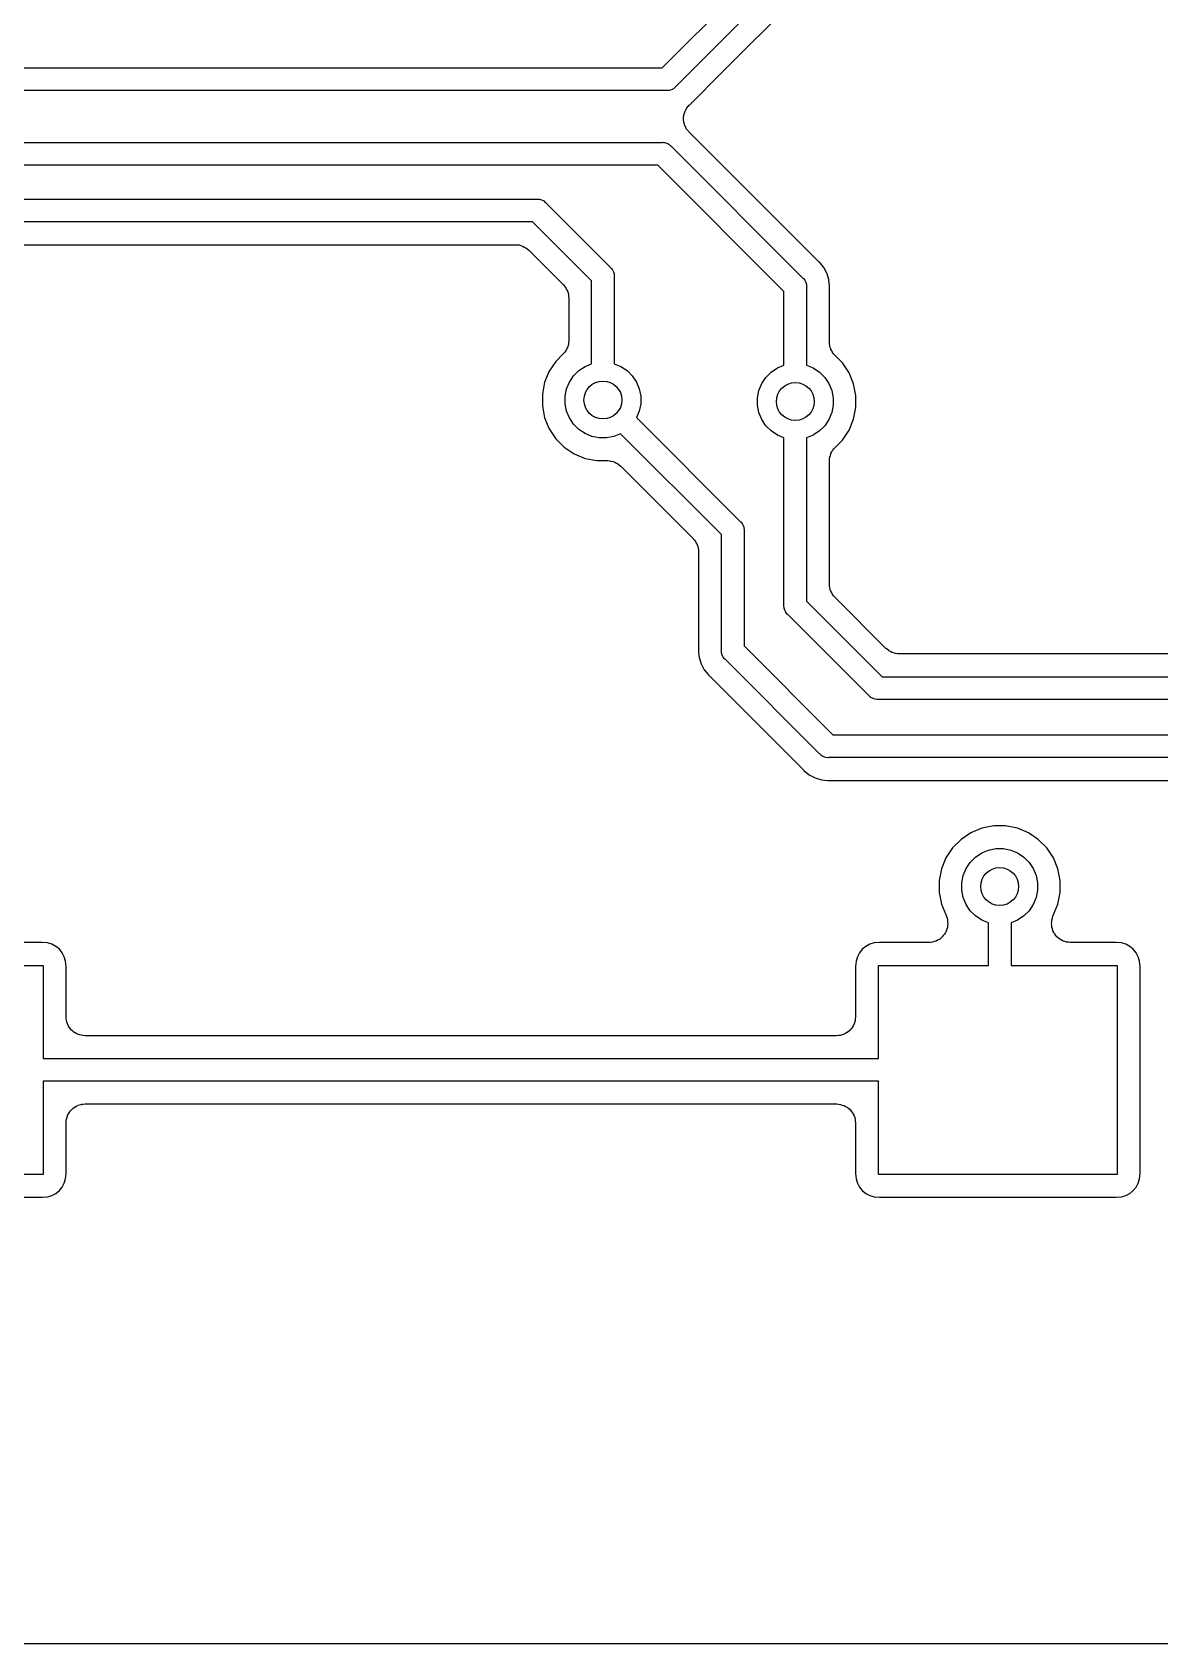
# Model space of a CAD drawing. Extents: x 98.9 to 141.5, y -118.8 to -76.2.
# Drawn here: x 128.25 to 135.81, y -118.8 to -108.01 of the extents above; entities that cross this region are included whole.
import ezdxf

# ---------------------------------------------------------------- set-up
doc = ezdxf.new("R2010")
doc.units = 0
doc.layers.add('BLACK', color=7, linetype='CONTINUOUS')

msp = doc.modelspace()

# ---------------------------------------------------------------- linework, layer by layer
at = {"layer": 'BLACK', "linetype": 'CONTINUOUS'}
for p, q in [((132.473, -108.244), (133.479, -107.238)), ((133.606, -107.327), (132.562, -108.371)), ((132.851, -108.298), (133.704, -107.444)), ((123.389, -108.244), (132.473, -108.244)), ((132.679, -108.469), (132.851, -108.298)), ((132.851, -108.298), (132.851, -108.298)), ((132.501, -108.396), (123.417, -108.396)), ((132.505, -108.397), (132.501, -108.396)), ((132.509, -108.396), (132.505, -108.397)), ((132.52, -108.395), (132.509, -108.396)), ((132.509, -108.396), (132.509, -108.396)), ((132.534, -108.391), (132.52, -108.395)), ((132.548, -108.384), (132.534, -108.391)), ((132.559, -108.374), (132.548, -108.384)), ((132.562, -108.371), (132.559, -108.374)), ((132.631, -108.525), (132.635, -108.519)), ((132.635, -108.519), (132.638, -108.513)), ((132.638, -108.513), (132.641, -108.509)), ((132.641, -108.509), (132.645, -108.504)), ((132.645, -108.504), (132.649, -108.5)), ((132.649, -108.5), (132.654, -108.494)), ((132.654, -108.494), (132.658, -108.491)), ((132.658, -108.491), (132.662, -108.487)), ((132.662, -108.487), (132.667, -108.482)), ((132.667, -108.482), (132.671, -108.479)), ((132.671, -108.479), (132.672, -108.477)), ((132.672, -108.477), (132.676, -108.473)), ((132.676, -108.473), (132.679, -108.469)), ((132.616, -108.572), (132.618, -108.565)), ((132.616, -108.578), (132.616, -108.572)), ((132.616, -108.584), (132.616, -108.578)), ((132.616, -108.59), (132.616, -108.584)), ((132.616, -108.597), (132.616, -108.59)), ((132.617, -108.602), (132.616, -108.597)), ((132.618, -108.608), (132.617, -108.602)), ((132.618, -108.559), (132.62, -108.553)), ((132.618, -108.565), (132.618, -108.559)), ((132.62, -108.615), (132.618, -108.608)), ((132.62, -108.553), (132.621, -108.548)), ((132.621, -108.621), (132.62, -108.615)), ((132.621, -108.548), (132.624, -108.542)), ((132.623, -108.626), (132.621, -108.621)), ((132.625, -108.632), (132.623, -108.626)), ((132.624, -108.542), (132.626, -108.535)), ((132.628, -108.638), (132.625, -108.632)), ((132.626, -108.535), (132.629, -108.53)), ((132.629, -108.53), (132.631, -108.525)), ((132.63, -108.644), (132.628, -108.638)), ((132.634, -108.649), (132.63, -108.644)), ((132.636, -108.654), (132.634, -108.649)), ((132.64, -108.659), (132.636, -108.654)), ((132.644, -108.665), (132.64, -108.659)), ((132.648, -108.669), (132.644, -108.665)), ((132.652, -108.673), (132.648, -108.669)), ((132.653, -108.675), (132.652, -108.673)), ((133.514, -109.536), (132.653, -108.675)), ((123.929, -108.744), (132.471, -108.744)), ((132.471, -108.744), (132.475, -108.743)), ((132.475, -108.743), (132.479, -108.744)), ((132.479, -108.744), (132.479, -108.744)), ((132.479, -108.744), (132.49, -108.745)), ((132.49, -108.745), (132.504, -108.749)), ((132.504, -108.749), (132.518, -108.756)), ((132.518, -108.756), (132.529, -108.766)), ((132.529, -108.766), (132.532, -108.769)), ((132.532, -108.769), (133.416, -109.653)), ((132.443, -108.896), (123.957, -108.896)), ((133.289, -109.742), (132.443, -108.896)), ((124.219, -109.124), (131.631, -109.124)), ((131.631, -109.124), (131.635, -109.123)), ((131.635, -109.123), (131.639, -109.124)), ((131.639, -109.124), (131.639, -109.124)), ((131.639, -109.124), (131.65, -109.125)), ((131.65, -109.125), (131.664, -109.129)), ((131.664, -109.129), (131.678, -109.136)), ((131.678, -109.136), (131.689, -109.146)), ((131.689, -109.146), (131.692, -109.149)), ((131.692, -109.149), (132.126, -109.583)), ((131.603, -109.276), (124.247, -109.276)), ((131.999, -109.672), (131.603, -109.276)), ((124.362, -109.429), (131.488, -109.429)), ((131.488, -109.429), (131.488, -109.429)), ((131.488, -109.429), (131.488, -109.429)), ((131.488, -109.429), (131.488, -109.429)), ((131.488, -109.429), (131.489, -109.429)), ((131.489, -109.429), (131.501, -109.43)), ((131.501, -109.43), (131.513, -109.431)), ((131.513, -109.431), (131.513, -109.431)), ((131.513, -109.431), (131.514, -109.431)), ((131.514, -109.431), (131.525, -109.435)), ((131.525, -109.435), (131.537, -109.438)), ((131.537, -109.438), (131.537, -109.439)), ((131.537, -109.439), (131.538, -109.439)), ((131.538, -109.439), (131.548, -109.445)), ((131.548, -109.445), (131.558, -109.45)), ((131.558, -109.45), (131.559, -109.45)), ((131.559, -109.45), (131.559, -109.451)), ((131.559, -109.451), (131.568, -109.458)), ((131.568, -109.458), (131.578, -109.466)), ((131.578, -109.466), (131.809, -109.697)), ((132.126, -109.583), (132.129, -109.586)), ((132.129, -109.586), (132.132, -109.589)), ((132.132, -109.589), (132.132, -109.589)), ((132.132, -109.589), (132.138, -109.596)), ((132.138, -109.596), (132.139, -109.597)), ((132.139, -109.597), (132.146, -109.611)), ((133.518, -109.539), (133.514, -109.536)), ((133.522, -109.543), (133.518, -109.539)), ((133.524, -109.544), (133.522, -109.543)), ((133.527, -109.548), (133.524, -109.544)), ((133.531, -109.551), (133.527, -109.548)), ((133.556, -109.582), (133.531, -109.551)), ((133.531, -109.551), (133.531, -109.551)), ((133.531, -109.551), (133.531, -109.551)), ((133.574, -109.616), (133.556, -109.582)), ((131.809, -109.697), (131.809, -109.698)), ((131.809, -109.698), (131.81, -109.698)), ((131.81, -109.698), (131.81, -109.698)), ((131.81, -109.698), (131.81, -109.699)), ((131.81, -109.699), (131.818, -109.708)), ((131.818, -109.708), (131.825, -109.717)), ((131.999, -110.227), (131.999, -109.672)), ((132.146, -109.611), (132.15, -109.625)), ((132.15, -109.625), (132.151, -109.635)), ((132.151, -109.635), (132.152, -109.64)), ((132.152, -109.64), (132.151, -109.644)), ((132.151, -109.644), (132.151, -110.227)), ((133.416, -109.653), (133.419, -109.656)), ((133.419, -109.656), (133.429, -109.667)), ((133.429, -109.667), (133.436, -109.681)), ((133.436, -109.681), (133.44, -109.695)), ((133.44, -109.695), (133.441, -109.705)), ((133.441, -109.705), (133.442, -109.71)), ((133.442, -109.71), (133.441, -109.714)), ((133.577, -109.622), (133.574, -109.616)), ((133.574, -109.616), (133.574, -109.616)), ((133.578, -109.624), (133.577, -109.622)), ((133.589, -109.663), (133.578, -109.624)), ((133.578, -109.624), (133.578, -109.624)), ((133.59, -109.665), (133.589, -109.663)), ((133.589, -109.663), (133.589, -109.663)), ((133.594, -109.705), (133.59, -109.665)), ((133.595, -109.71), (133.594, -109.705)), ((133.594, -109.705), (133.594, -109.705)), ((133.594, -109.715), (133.595, -109.71)), ((131.825, -109.717), (131.825, -109.718)), ((131.825, -109.718), (131.826, -109.718)), ((131.826, -109.718), (131.831, -109.729)), ((131.831, -109.729), (131.837, -109.739)), ((131.837, -109.739), (131.837, -109.74)), ((131.837, -109.74), (131.837, -109.74)), ((131.837, -109.74), (131.841, -109.751)), ((131.841, -109.751), (131.844, -109.763)), ((131.844, -109.763), (131.844, -109.763)), ((131.844, -109.763), (131.844, -109.764)), ((131.844, -109.764), (131.845, -109.776)), ((131.845, -109.776), (131.846, -109.787)), ((131.846, -109.787), (131.846, -110.071)), ((133.289, -110.237), (133.289, -109.742)), ((133.441, -109.714), (133.441, -110.237)), ((133.594, -109.72), (133.594, -109.715)), ((133.594, -109.726), (133.594, -109.72)), ((133.594, -109.727), (133.594, -109.726)), ((133.594, -110.081), (133.594, -109.727)), ((131.824, -110.143), (131.817, -110.152)), ((131.825, -110.142), (131.824, -110.143)), ((131.83, -110.132), (131.825, -110.142)), ((131.825, -110.142), (131.825, -110.142)), ((131.836, -110.121), (131.83, -110.132)), ((131.837, -110.12), (131.836, -110.121)), ((131.836, -110.121), (131.836, -110.121)), ((131.84, -110.109), (131.837, -110.12)), ((131.844, -110.098), (131.84, -110.109)), ((131.845, -110.085), (131.844, -110.096)), ((131.844, -110.096), (131.844, -110.097)), ((131.844, -110.097), (131.844, -110.098)), ((131.846, -110.073), (131.845, -110.085)), ((131.846, -110.071), (131.846, -110.072)), ((131.846, -110.072), (131.846, -110.072)), ((131.846, -110.072), (131.846, -110.072)), ((131.846, -110.072), (131.846, -110.073)), ((133.595, -110.093), (133.594, -110.081)), ((133.596, -110.105), (133.595, -110.093)), ((133.596, -110.106), (133.596, -110.105)), ((133.596, -110.105), (133.596, -110.105)), ((133.599, -110.117), (133.596, -110.106)), ((133.603, -110.128), (133.599, -110.117)), ((133.603, -110.129), (133.603, -110.128)), ((133.603, -110.13), (133.603, -110.129)), ((133.609, -110.14), (133.603, -110.13)), ((133.614, -110.15), (133.609, -110.14)), ((131.759, -110.211), (131.715, -110.277)), ((131.809, -110.161), (131.759, -110.211)), ((131.817, -110.152), (131.809, -110.161)), ((131.913, -110.273), (131.955, -110.245)), ((131.955, -110.245), (131.999, -110.227)), ((132.151, -110.227), (132.195, -110.245)), ((132.195, -110.245), (132.237, -110.273)), ((133.245, -110.255), (133.289, -110.237)), ((133.441, -110.237), (133.485, -110.255)), ((133.615, -110.151), (133.614, -110.15)), ((133.615, -110.152), (133.615, -110.151)), ((133.622, -110.161), (133.615, -110.152)), ((133.63, -110.17), (133.622, -110.161)), ((133.63, -110.171), (133.63, -110.17)), ((133.631, -110.171), (133.63, -110.171)), ((133.63, -110.171), (133.63, -110.171)), ((133.63, -110.171), (133.63, -110.171)), ((133.681, -110.221), (133.631, -110.171)), ((133.725, -110.287), (133.681, -110.221)), ((131.684, -110.351), (131.669, -110.43)), ((131.715, -110.277), (131.684, -110.351)), ((131.831, -110.396), (131.85, -110.35)), ((131.85, -110.35), (131.878, -110.308)), ((131.878, -110.308), (131.913, -110.273)), ((132.237, -110.273), (132.272, -110.308)), ((132.272, -110.308), (132.3, -110.35)), ((132.3, -110.35), (132.319, -110.396)), ((133.121, -110.406), (133.14, -110.36)), ((133.14, -110.36), (133.168, -110.318)), ((133.168, -110.318), (133.203, -110.283)), ((133.203, -110.283), (133.245, -110.255)), ((133.485, -110.255), (133.527, -110.283)), ((133.527, -110.283), (133.562, -110.318)), ((133.562, -110.318), (133.59, -110.36)), ((133.59, -110.36), (133.609, -110.406)), ((133.756, -110.361), (133.725, -110.287)), ((131.669, -110.43), (131.669, -110.51)), ((131.821, -110.445), (131.831, -110.396)), ((131.821, -110.495), (131.821, -110.445)), ((132.319, -110.396), (132.329, -110.445)), ((132.329, -110.445), (132.329, -110.495)), ((133.111, -110.455), (133.121, -110.406)), ((133.111, -110.505), (133.111, -110.455)), ((133.609, -110.406), (133.619, -110.455)), ((133.619, -110.455), (133.619, -110.505)), ((133.771, -110.44), (133.756, -110.361)), ((133.771, -110.52), (133.771, -110.44)), ((131.669, -110.51), (131.684, -110.589)), ((131.831, -110.544), (131.821, -110.495)), ((131.85, -110.59), (131.831, -110.544)), ((132.319, -110.544), (132.301, -110.588)), ((132.329, -110.495), (132.319, -110.544)), ((133.121, -110.554), (133.111, -110.505)), ((133.14, -110.6), (133.121, -110.554)), ((133.609, -110.554), (133.59, -110.6)), ((133.619, -110.505), (133.609, -110.554)), ((133.756, -110.599), (133.771, -110.52)), ((131.684, -110.589), (131.715, -110.663)), ((131.715, -110.663), (131.759, -110.729)), ((131.878, -110.632), (131.85, -110.59)), ((131.913, -110.667), (131.878, -110.632)), ((131.955, -110.695), (131.913, -110.667)), ((132.301, -110.588), (132.996, -111.283)), ((133.168, -110.642), (133.14, -110.6)), ((133.203, -110.677), (133.168, -110.642)), ((133.245, -110.705), (133.203, -110.677)), ((133.527, -110.677), (133.485, -110.705)), ((133.562, -110.642), (133.527, -110.677)), ((133.59, -110.6), (133.562, -110.642)), ((133.681, -110.739), (133.725, -110.673)), ((133.725, -110.673), (133.756, -110.599)), ((131.759, -110.729), (131.816, -110.786)), ((131.816, -110.786), (131.882, -110.83)), ((132.001, -110.714), (131.955, -110.695)), ((132.05, -110.724), (132.001, -110.714)), ((132.1, -110.724), (132.05, -110.724)), ((132.149, -110.714), (132.1, -110.724)), ((132.193, -110.696), (132.149, -110.714)), ((132.869, -111.372), (132.193, -110.696)), ((133.289, -110.723), (133.245, -110.705)), ((133.289, -111.846), (133.289, -110.723)), ((133.485, -110.705), (133.441, -110.723)), ((133.441, -110.723), (133.441, -111.818)), ((133.623, -110.798), (133.631, -110.789)), ((133.631, -110.789), (133.672, -110.748)), ((133.672, -110.748), (133.681, -110.739)), ((133.672, -110.748), (133.672, -110.748)), ((131.882, -110.83), (131.956, -110.861)), ((131.956, -110.861), (132.035, -110.876)), ((132.035, -110.876), (132.106, -110.876)), ((132.106, -110.876), (132.106, -110.876)), ((132.106, -110.876), (132.106, -110.876)), ((132.106, -110.876), (132.106, -110.876)), ((132.106, -110.876), (132.107, -110.876)), ((132.107, -110.876), (132.119, -110.878)), ((132.119, -110.878), (132.131, -110.879)), ((132.131, -110.879), (132.131, -110.879)), ((132.131, -110.879), (132.132, -110.879)), ((132.132, -110.879), (132.143, -110.883)), ((132.143, -110.883), (132.154, -110.886)), ((132.154, -110.886), (132.155, -110.886)), ((132.155, -110.886), (132.156, -110.887)), ((132.156, -110.887), (132.166, -110.892)), ((132.166, -110.892), (132.176, -110.898)), ((132.176, -110.898), (132.177, -110.898)), ((132.177, -110.898), (132.177, -110.899)), ((132.177, -110.899), (132.186, -110.906)), ((133.594, -110.877), (133.595, -110.865)), ((133.594, -110.878), (133.594, -110.877)), ((133.594, -110.879), (133.594, -110.878)), ((133.594, -110.878), (133.594, -110.878)), ((133.594, -110.878), (133.594, -110.878)), ((133.594, -111.703), (133.594, -110.879)), ((133.595, -110.865), (133.596, -110.854)), ((133.596, -110.852), (133.6, -110.841)), ((133.596, -110.853), (133.596, -110.852)), ((133.596, -110.854), (133.596, -110.853)), ((133.6, -110.841), (133.603, -110.83)), ((133.603, -110.83), (133.604, -110.829)), ((133.604, -110.829), (133.61, -110.818)), ((133.604, -110.829), (133.604, -110.829)), ((133.61, -110.818), (133.615, -110.808)), ((133.615, -110.808), (133.616, -110.807)), ((133.615, -110.808), (133.615, -110.808)), ((133.616, -110.807), (133.623, -110.798)), ((132.186, -110.906), (132.195, -110.914)), ((132.195, -110.914), (132.679, -111.397)), ((132.996, -111.283), (132.999, -111.286)), ((132.999, -111.286), (133.009, -111.297)), ((133.009, -111.297), (133.016, -111.311)), ((133.016, -111.311), (133.02, -111.323)), ((133.02, -111.323), (133.02, -111.325)), ((133.02, -111.325), (133.022, -111.34)), ((132.679, -111.397), (132.68, -111.398)), ((132.68, -111.398), (132.68, -111.398)), ((132.68, -111.398), (132.68, -111.398)), ((132.68, -111.398), (132.68, -111.399)), ((132.68, -111.399), (132.688, -111.408)), ((132.688, -111.408), (132.695, -111.417)), ((132.695, -111.417), (132.695, -111.418)), ((132.695, -111.418), (132.696, -111.418)), ((132.696, -111.418), (132.701, -111.429)), ((132.701, -111.429), (132.707, -111.439)), ((132.707, -111.439), (132.707, -111.44)), ((132.707, -111.44), (132.707, -111.44)), ((132.707, -111.44), (132.711, -111.451)), ((132.869, -112.146), (132.869, -111.372)), ((133.022, -111.34), (133.021, -111.344)), ((133.021, -111.344), (133.021, -112.118)), ((132.711, -111.451), (132.714, -111.463)), ((132.714, -111.463), (132.714, -111.463)), ((132.714, -111.463), (132.714, -111.464)), ((132.714, -111.464), (132.715, -111.476)), ((132.715, -111.476), (132.716, -111.487)), ((132.716, -111.487), (132.716, -112.133)), ((133.595, -111.714), (133.594, -111.703)), ((133.596, -111.726), (133.595, -111.714)), ((133.596, -111.727), (133.596, -111.726)), ((133.599, -111.739), (133.596, -111.727)), ((133.596, -111.727), (133.596, -111.727)), ((133.603, -111.75), (133.599, -111.739)), ((133.603, -111.751), (133.603, -111.75)), ((133.603, -111.75), (133.603, -111.75)), ((133.609, -111.761), (133.603, -111.751)), ((133.614, -111.772), (133.609, -111.761)), ((133.288, -111.85), (133.289, -111.846)), ((133.29, -111.863), (133.288, -111.85)), ((133.29, -111.865), (133.29, -111.863)), ((133.294, -111.878), (133.29, -111.865)), ((133.441, -111.818), (133.947, -112.324)), ((133.615, -111.772), (133.614, -111.772)), ((133.615, -111.773), (133.615, -111.772)), ((133.622, -111.782), (133.615, -111.773)), ((133.63, -111.791), (133.622, -111.782)), ((133.63, -111.792), (133.63, -111.791)), ((133.631, -111.792), (133.63, -111.792)), ((133.63, -111.792), (133.63, -111.792)), ((133.631, -111.793), (133.631, -111.792)), ((133.972, -112.134), (133.631, -111.793)), ((133.294, -111.879), (133.294, -111.878)), ((133.301, -111.892), (133.294, -111.879)), ((133.301, -111.893), (133.301, -111.892)), ((133.311, -111.904), (133.301, -111.893)), ((133.314, -111.907), (133.311, -111.904)), ((133.858, -112.451), (133.314, -111.907)), ((132.716, -112.145), (132.715, -112.15)), ((132.715, -112.15), (132.716, -112.155)), ((132.716, -112.133), (132.716, -112.134)), ((132.716, -112.134), (132.716, -112.14)), ((132.716, -112.14), (132.716, -112.145)), ((132.716, -112.155), (132.716, -112.155)), ((132.716, -112.155), (132.716, -112.16)), ((132.716, -112.16), (132.716, -112.16)), ((132.716, -112.16), (132.716, -112.16)), ((132.716, -112.16), (132.72, -112.195)), ((132.72, -112.195), (132.733, -112.238)), ((132.868, -112.15), (132.869, -112.146)), ((132.869, -112.154), (132.868, -112.15)), ((132.87, -112.165), (132.869, -112.154)), ((132.869, -112.154), (132.869, -112.154)), ((132.874, -112.179), (132.87, -112.165)), ((132.881, -112.193), (132.874, -112.179)), ((132.891, -112.204), (132.881, -112.193)), ((133.021, -112.118), (133.617, -112.714)), ((133.982, -112.142), (133.972, -112.134)), ((133.991, -112.149), (133.982, -112.142)), ((133.991, -112.15), (133.991, -112.149)), ((133.992, -112.15), (133.991, -112.15)), ((134.002, -112.155), (133.992, -112.15)), ((134.012, -112.161), (134.002, -112.155)), ((134.013, -112.161), (134.012, -112.161)), ((134.013, -112.162), (134.013, -112.161)), ((134.025, -112.165), (134.013, -112.162)), ((134.036, -112.169), (134.025, -112.165)), ((134.037, -112.169), (134.036, -112.169)), ((134.049, -112.17), (134.037, -112.169)), ((134.037, -112.169), (134.037, -112.169)), ((134.061, -112.171), (134.049, -112.17)), ((134.062, -112.171), (134.061, -112.171)), ((139.438, -112.171), (134.062, -112.171)), ((134.062, -112.171), (134.062, -112.171)), ((134.062, -112.171), (134.062, -112.171)), ((134.062, -112.171), (134.062, -112.171)), ((132.733, -112.238), (132.754, -112.278)), ((132.754, -112.278), (132.783, -112.312)), ((132.894, -112.207), (132.891, -112.204)), ((133.528, -112.841), (132.894, -112.207)), ((132.783, -112.312), (132.786, -112.316)), ((132.786, -112.316), (132.788, -112.317)), ((132.788, -112.317), (132.792, -112.321)), ((132.792, -112.321), (132.796, -112.324)), ((132.796, -112.324), (133.411, -112.939)), ((133.947, -112.324), (139.553, -112.324)), ((133.861, -112.454), (133.858, -112.451)), ((133.866, -112.458), (133.861, -112.454)), ((133.872, -112.464), (133.866, -112.458)), ((133.886, -112.471), (133.872, -112.464)), ((133.9, -112.475), (133.886, -112.471)), ((133.886, -112.471), (133.886, -112.471)), ((133.911, -112.476), (133.9, -112.475)), ((133.915, -112.477), (133.911, -112.476)), ((133.911, -112.476), (133.911, -112.476)), ((133.919, -112.476), (133.915, -112.477)), ((139.581, -112.476), (133.919, -112.476)), ((133.617, -112.714), (140.043, -112.714)), ((133.531, -112.844), (133.528, -112.841)), ((133.542, -112.854), (133.531, -112.844)), ((133.411, -112.939), (133.412, -112.941)), ((133.412, -112.941), (133.416, -112.945)), ((133.416, -112.945), (133.419, -112.949)), ((133.419, -112.949), (133.423, -112.952)), ((133.423, -112.952), (133.457, -112.981)), ((133.556, -112.861), (133.542, -112.854)), ((133.569, -112.865), (133.556, -112.861)), ((133.57, -112.865), (133.569, -112.865)), ((133.585, -112.867), (133.57, -112.865)), ((133.589, -112.866), (133.585, -112.867)), ((140.071, -112.866), (133.589, -112.866)), ((133.457, -112.981), (133.497, -113.002)), ((133.497, -113.002), (133.54, -113.015)), ((133.54, -113.015), (133.58, -113.019)), ((133.58, -113.019), (133.58, -113.019)), ((133.58, -113.019), (133.585, -113.02)), ((133.585, -113.02), (133.59, -113.019)), ((133.59, -113.019), (133.592, -113.019)), ((133.592, -113.019), (133.597, -113.019)), ((133.597, -113.019), (133.602, -113.019)), ((133.602, -113.019), (140.058, -113.019)), ((134.542, -113.37), (134.476, -113.414)), ((134.616, -113.339), (134.542, -113.37)), ((134.695, -113.324), (134.616, -113.339)), ((134.775, -113.324), (134.695, -113.324)), ((134.854, -113.339), (134.775, -113.324)), ((134.928, -113.37), (134.854, -113.339)), ((134.994, -113.414), (134.928, -113.37)), ((134.419, -113.471), (134.375, -113.537)), ((134.476, -113.414), (134.419, -113.471)), ((134.615, -113.505), (134.661, -113.486)), ((134.661, -113.486), (134.71, -113.476)), ((134.71, -113.476), (134.76, -113.476)), ((134.76, -113.476), (134.809, -113.486)), ((134.809, -113.486), (134.855, -113.505)), ((135.051, -113.471), (134.994, -113.414)), ((135.095, -113.537), (135.051, -113.471)), ((134.375, -113.537), (134.344, -113.611)), ((134.51, -113.61), (134.538, -113.568)), ((134.538, -113.568), (134.573, -113.533)), ((134.573, -113.533), (134.615, -113.505)), ((134.855, -113.505), (134.897, -113.533)), ((134.897, -113.533), (134.932, -113.568)), ((134.932, -113.568), (134.96, -113.61)), ((135.126, -113.611), (135.095, -113.537)), ((134.344, -113.611), (134.329, -113.69)), ((134.329, -113.69), (134.329, -113.77)), ((134.481, -113.705), (134.491, -113.656)), ((134.481, -113.755), (134.481, -113.705)), ((134.491, -113.656), (134.51, -113.61)), ((134.96, -113.61), (134.979, -113.656)), ((134.979, -113.656), (134.989, -113.705)), ((134.989, -113.705), (134.989, -113.755)), ((135.141, -113.69), (135.126, -113.611)), ((135.141, -113.77), (135.141, -113.69)), ((134.329, -113.77), (134.344, -113.849)), ((134.491, -113.804), (134.481, -113.755)), ((134.51, -113.85), (134.491, -113.804)), ((134.979, -113.804), (134.96, -113.85)), ((134.989, -113.755), (134.979, -113.804)), ((135.126, -113.849), (135.141, -113.77)), ((134.344, -113.849), (134.378, -113.929)), ((134.538, -113.892), (134.51, -113.85)), ((134.573, -113.927), (134.538, -113.892)), ((134.932, -113.892), (134.897, -113.927)), ((134.96, -113.85), (134.932, -113.892)), ((135.092, -113.929), (135.126, -113.849)), ((134.377, -114.028), (134.371, -114.038)), ((134.381, -114.015), (134.377, -114.027)), ((134.377, -114.027), (134.377, -114.027)), ((134.377, -114.027), (134.377, -114.028)), ((134.378, -113.929), (134.378, -113.93)), ((134.378, -113.93), (134.378, -113.93)), ((134.378, -113.93), (134.378, -113.93)), ((134.378, -113.93), (134.378, -113.931)), ((134.378, -113.931), (134.382, -113.943)), ((134.385, -114.004), (134.381, -114.015)), ((134.382, -113.943), (134.385, -113.954)), ((134.385, -113.954), (134.385, -113.954)), ((134.385, -113.954), (134.385, -113.955)), ((134.385, -113.955), (134.386, -113.967)), ((134.386, -113.991), (134.385, -114.003)), ((134.385, -114.003), (134.385, -114.004)), ((134.385, -114.004), (134.385, -114.004)), ((134.386, -113.967), (134.387, -113.979)), ((134.387, -113.979), (134.386, -113.991)), ((134.387, -113.979), (134.387, -113.979)), ((134.387, -113.979), (134.387, -113.979)), ((134.615, -113.955), (134.573, -113.927)), ((134.659, -113.973), (134.615, -113.955)), ((134.659, -114.259), (134.659, -113.973)), ((134.855, -113.955), (134.811, -113.973)), ((134.811, -113.973), (134.811, -114.259)), ((134.897, -113.927), (134.855, -113.955)), ((135.083, -113.977), (135.084, -113.965)), ((135.083, -113.978), (135.083, -113.977)), ((135.083, -113.977), (135.083, -113.977)), ((135.084, -113.99), (135.083, -113.978)), ((135.084, -113.965), (135.085, -113.953)), ((135.085, -114.002), (135.084, -113.99)), ((135.085, -113.952), (135.089, -113.941)), ((135.085, -113.953), (135.085, -113.952)), ((135.085, -113.953), (135.085, -113.953)), ((135.089, -114.014), (135.085, -114.002)), ((135.085, -114.002), (135.085, -114.002)), ((135.085, -114.002), (135.085, -114.002)), ((135.089, -113.941), (135.092, -113.929)), ((135.092, -114.025), (135.089, -114.014)), ((135.092, -114.026), (135.092, -114.025)), ((135.098, -114.037), (135.092, -114.026)), ((135.092, -114.026), (135.092, -114.026)), ((128.316, -114.105), (126.729, -114.105)), ((128.352, -114.108), (128.316, -114.105)), ((128.381, -114.117), (128.352, -114.108)), ((128.407, -114.131), (128.381, -114.117)), ((128.431, -114.15), (128.407, -114.131)), ((133.837, -114.131), (133.814, -114.15)), ((133.864, -114.117), (133.837, -114.131)), ((133.893, -114.108), (133.864, -114.117)), ((133.929, -114.105), (133.893, -114.108)), ((134.26, -114.105), (133.929, -114.105)), ((134.272, -114.104), (134.26, -114.105)), ((134.284, -114.103), (134.272, -114.104)), ((134.285, -114.102), (134.284, -114.103)), ((134.296, -114.099), (134.285, -114.102)), ((134.285, -114.102), (134.285, -114.102)), ((134.308, -114.096), (134.296, -114.099)), ((134.309, -114.095), (134.308, -114.095)), ((134.308, -114.095), (134.308, -114.096)), ((134.319, -114.09), (134.309, -114.095)), ((134.33, -114.084), (134.319, -114.09)), ((134.331, -114.084), (134.33, -114.084)), ((134.33, -114.084), (134.33, -114.084)), ((134.34, -114.076), (134.331, -114.084)), ((134.349, -114.068), (134.34, -114.076)), ((134.35, -114.068), (134.349, -114.068)), ((134.357, -114.059), (134.35, -114.068)), ((134.35, -114.068), (134.35, -114.068)), ((134.365, -114.049), (134.357, -114.059)), ((134.366, -114.049), (134.365, -114.049)), ((134.365, -114.049), (134.365, -114.049)), ((134.371, -114.038), (134.366, -114.049)), ((135.103, -114.047), (135.098, -114.037)), ((135.104, -114.048), (135.103, -114.047)), ((135.111, -114.057), (135.104, -114.048)), ((135.104, -114.048), (135.104, -114.048)), ((135.119, -114.067), (135.111, -114.057)), ((135.129, -114.075), (135.119, -114.067)), ((135.119, -114.067), (135.119, -114.067)), ((135.119, -114.067), (135.119, -114.067)), ((135.138, -114.083), (135.129, -114.075)), ((135.149, -114.089), (135.138, -114.083)), ((135.138, -114.083), (135.138, -114.083)), ((135.138, -114.083), (135.138, -114.083)), ((135.16, -114.095), (135.149, -114.089)), ((135.172, -114.098), (135.16, -114.095)), ((135.16, -114.095), (135.16, -114.095)), ((135.16, -114.095), (135.16, -114.095)), ((135.183, -114.102), (135.172, -114.098)), ((135.184, -114.102), (135.183, -114.102)), ((135.196, -114.103), (135.184, -114.102)), ((135.184, -114.102), (135.184, -114.102)), ((135.208, -114.105), (135.196, -114.103)), ((135.209, -114.105), (135.208, -114.105)), ((135.21, -114.105), (135.209, -114.105)), ((135.209, -114.105), (135.209, -114.105)), ((135.209, -114.105), (135.209, -114.105)), ((135.516, -114.105), (135.21, -114.105)), ((135.552, -114.108), (135.516, -114.105)), ((135.581, -114.117), (135.552, -114.108)), ((135.607, -114.131), (135.581, -114.117)), ((135.631, -114.15), (135.607, -114.131)), ((128.45, -114.174), (128.431, -114.15)), ((128.464, -114.2), (128.45, -114.174)), ((128.473, -114.229), (128.464, -114.2)), ((128.476, -114.265), (128.473, -114.229)), ((133.772, -114.229), (133.769, -114.265)), ((133.781, -114.2), (133.772, -114.229)), ((133.795, -114.174), (133.781, -114.2)), ((133.814, -114.15), (133.795, -114.174)), ((135.65, -114.174), (135.631, -114.15)), ((135.664, -114.2), (135.65, -114.174)), ((135.673, -114.229), (135.664, -114.2)), ((135.676, -114.265), (135.673, -114.229)), ((126.722, -114.259), (128.322, -114.259)), ((128.322, -114.259), (128.322, -114.882)), ((128.476, -114.603), (128.476, -114.265)), ((133.769, -114.265), (133.769, -114.603)), ((133.922, -114.882), (133.922, -114.259)), ((133.922, -114.259), (134.659, -114.259)), ((134.811, -114.259), (135.522, -114.259)), ((135.522, -114.259), (135.522, -115.659)), ((135.676, -115.652), (135.676, -114.265)), ((128.477, -114.615), (128.476, -114.603)), ((128.478, -114.627), (128.477, -114.615)), ((128.479, -114.627), (128.478, -114.627)), ((128.479, -114.628), (128.479, -114.627)), ((128.482, -114.639), (128.479, -114.628)), ((128.485, -114.651), (128.482, -114.639)), ((128.486, -114.651), (128.485, -114.651)), ((128.491, -114.662), (128.486, -114.651)), ((128.486, -114.651), (128.486, -114.651)), ((128.497, -114.673), (128.491, -114.662)), ((128.505, -114.683), (128.497, -114.673)), ((128.497, -114.673), (128.497, -114.673)), ((128.497, -114.673), (128.497, -114.673)), ((133.746, -114.675), (133.739, -114.684)), ((133.747, -114.674), (133.746, -114.675)), ((133.753, -114.663), (133.747, -114.674)), ((133.747, -114.674), (133.747, -114.674)), ((133.758, -114.653), (133.753, -114.663)), ((133.759, -114.653), (133.758, -114.653)), ((133.762, -114.641), (133.759, -114.652)), ((133.759, -114.652), (133.759, -114.653)), ((133.766, -114.629), (133.762, -114.641)), ((133.767, -114.617), (133.766, -114.629)), ((133.766, -114.629), (133.766, -114.629)), ((133.766, -114.629), (133.766, -114.629)), ((133.769, -114.605), (133.767, -114.617)), ((133.769, -114.603), (133.769, -114.604)), ((133.769, -114.604), (133.769, -114.604)), ((133.769, -114.604), (133.769, -114.604)), ((133.769, -114.604), (133.769, -114.605)), ((128.512, -114.692), (128.505, -114.683)), ((128.513, -114.692), (128.512, -114.692)), ((128.522, -114.7), (128.513, -114.692)), ((128.513, -114.692), (128.513, -114.692)), ((128.531, -114.708), (128.522, -114.7)), ((128.532, -114.708), (128.531, -114.708)), ((128.543, -114.714), (128.532, -114.708)), ((128.532, -114.708), (128.532, -114.708)), ((128.553, -114.72), (128.543, -114.714)), ((128.554, -114.72), (128.553, -114.72)), ((128.565, -114.724), (128.554, -114.72)), ((128.554, -114.72), (128.554, -114.72)), ((128.577, -114.727), (128.565, -114.724)), ((128.578, -114.727), (128.577, -114.727)), ((128.577, -114.727), (128.577, -114.727)), ((128.589, -114.729), (128.578, -114.727)), ((128.601, -114.73), (128.589, -114.729)), ((128.602, -114.73), (128.601, -114.73)), ((128.603, -114.73), (128.602, -114.73)), ((128.602, -114.73), (128.602, -114.73)), ((128.602, -114.73), (128.602, -114.73)), ((133.642, -114.73), (128.603, -114.73)), ((133.654, -114.729), (133.642, -114.73)), ((133.665, -114.728), (133.654, -114.729)), ((133.666, -114.728), (133.665, -114.728)), ((133.678, -114.724), (133.666, -114.728)), ((133.666, -114.728), (133.666, -114.728)), ((133.689, -114.721), (133.678, -114.724)), ((133.69, -114.721), (133.689, -114.721)), ((133.701, -114.715), (133.69, -114.72)), ((133.69, -114.72), (133.69, -114.721)), ((133.711, -114.709), (133.701, -114.715)), ((133.712, -114.709), (133.711, -114.709)), ((133.721, -114.701), (133.712, -114.709)), ((133.712, -114.709), (133.712, -114.709)), ((133.731, -114.694), (133.721, -114.701)), ((133.739, -114.684), (133.731, -114.693)), ((133.731, -114.693), (133.731, -114.693)), ((133.731, -114.693), (133.731, -114.694)), ((128.322, -114.882), (133.922, -114.882)), ((133.922, -115.035), (128.322, -115.035)), ((128.322, -115.035), (128.322, -115.659)), ((133.922, -115.659), (133.922, -115.035)), ((128.514, -115.223), (128.524, -115.216)), ((128.524, -115.216), (128.533, -115.208)), ((128.533, -115.208), (128.533, -115.208)), ((128.533, -115.208), (128.534, -115.208)), ((128.534, -115.208), (128.544, -115.202)), ((128.544, -115.202), (128.555, -115.197)), ((128.555, -115.197), (128.556, -115.196)), ((128.555, -115.197), (128.555, -115.197)), ((128.556, -115.196), (128.567, -115.193)), ((128.567, -115.193), (128.578, -115.19)), ((128.578, -115.19), (128.579, -115.19)), ((128.579, -115.189), (128.591, -115.188)), ((128.579, -115.19), (128.579, -115.189)), ((128.591, -115.188), (128.603, -115.187)), ((128.603, -115.187), (133.642, -115.187)), ((133.642, -115.187), (133.643, -115.187)), ((133.643, -115.187), (133.643, -115.187)), ((133.643, -115.187), (133.643, -115.187)), ((133.643, -115.187), (133.643, -115.187)), ((133.643, -115.187), (133.655, -115.189)), ((133.655, -115.189), (133.667, -115.19)), ((133.667, -115.19), (133.668, -115.19)), ((133.668, -115.19), (133.668, -115.19)), ((133.668, -115.19), (133.679, -115.194)), ((133.679, -115.194), (133.691, -115.197)), ((133.691, -115.197), (133.691, -115.197)), ((133.691, -115.197), (133.692, -115.197)), ((133.692, -115.197), (133.702, -115.203)), ((133.702, -115.203), (133.713, -115.209)), ((133.713, -115.209), (133.713, -115.209)), ((133.713, -115.209), (133.713, -115.209)), ((133.713, -115.209), (133.723, -115.217)), ((133.723, -115.217), (133.732, -115.225)), ((128.476, -115.312), (128.477, -115.301)), ((128.476, -115.313), (128.476, -115.312)), ((128.476, -115.314), (128.476, -115.313)), ((128.476, -115.313), (128.476, -115.313)), ((128.476, -115.313), (128.476, -115.313)), ((128.476, -115.652), (128.476, -115.314)), ((128.477, -115.301), (128.479, -115.289)), ((128.479, -115.288), (128.483, -115.276)), ((128.479, -115.289), (128.479, -115.288)), ((128.479, -115.288), (128.479, -115.288)), ((128.483, -115.276), (128.486, -115.265)), ((128.486, -115.264), (128.492, -115.254)), ((128.486, -115.265), (128.486, -115.264)), ((128.486, -115.265), (128.486, -115.265)), ((128.492, -115.254), (128.498, -115.243)), ((128.498, -115.242), (128.506, -115.233)), ((128.498, -115.243), (128.498, -115.242)), ((128.498, -115.243), (128.498, -115.243)), ((128.506, -115.233), (128.514, -115.224)), ((128.514, -115.224), (128.514, -115.223)), ((128.514, -115.224), (128.514, -115.224)), ((133.732, -115.225), (133.732, -115.225)), ((133.732, -115.225), (133.732, -115.225)), ((133.732, -115.225), (133.74, -115.235)), ((133.74, -115.235), (133.747, -115.244)), ((133.747, -115.244), (133.748, -115.244)), ((133.748, -115.244), (133.748, -115.245)), ((133.748, -115.245), (133.753, -115.255)), ((133.753, -115.255), (133.759, -115.266)), ((133.759, -115.266), (133.759, -115.266)), ((133.759, -115.266), (133.759, -115.267)), ((133.759, -115.267), (133.763, -115.278)), ((133.763, -115.278), (133.766, -115.29)), ((133.766, -115.29), (133.766, -115.29)), ((133.766, -115.29), (133.766, -115.29)), ((133.766, -115.29), (133.767, -115.302)), ((133.767, -115.302), (133.769, -115.314)), ((133.769, -115.314), (133.769, -115.652)), ((128.322, -115.659), (126.722, -115.659)), ((128.431, -115.767), (128.45, -115.744)), ((128.45, -115.744), (128.464, -115.717)), ((128.464, -115.717), (128.473, -115.688)), ((128.473, -115.688), (128.476, -115.652)), ((133.769, -115.652), (133.772, -115.688)), ((133.772, -115.688), (133.781, -115.717)), ((133.781, -115.717), (133.795, -115.744)), ((133.795, -115.744), (133.814, -115.767)), ((135.522, -115.659), (133.922, -115.659)), ((135.631, -115.767), (135.65, -115.744)), ((135.65, -115.744), (135.664, -115.717)), ((135.664, -115.717), (135.673, -115.688)), ((135.673, -115.688), (135.676, -115.652)), ((126.729, -115.812), (128.316, -115.812)), ((128.316, -115.812), (128.352, -115.809)), ((128.352, -115.809), (128.381, -115.8)), ((128.381, -115.8), (128.407, -115.786)), ((128.407, -115.786), (128.431, -115.767)), ((133.814, -115.767), (133.837, -115.786)), ((133.837, -115.786), (133.864, -115.8)), ((133.864, -115.8), (133.893, -115.809)), ((133.893, -115.809), (133.929, -115.812)), ((133.929, -115.812), (135.516, -115.812)), ((135.516, -115.812), (135.552, -115.809)), ((135.552, -115.809), (135.581, -115.8)), ((135.581, -115.8), (135.607, -115.786)), ((135.607, -115.786), (135.631, -115.767)), ((138.611, -118.804), (101.771, -118.804))]:
    msp.add_line(p, q, dxfattribs=at)
at = {"layer": 'BLACK'}
for centre in [(132.075, -110.47), (133.365, -110.48), (134.735, -113.73)]:
    msp.add_circle(centre, 0.127, dxfattribs=at)

doc.saveas('drawing.dxf')
